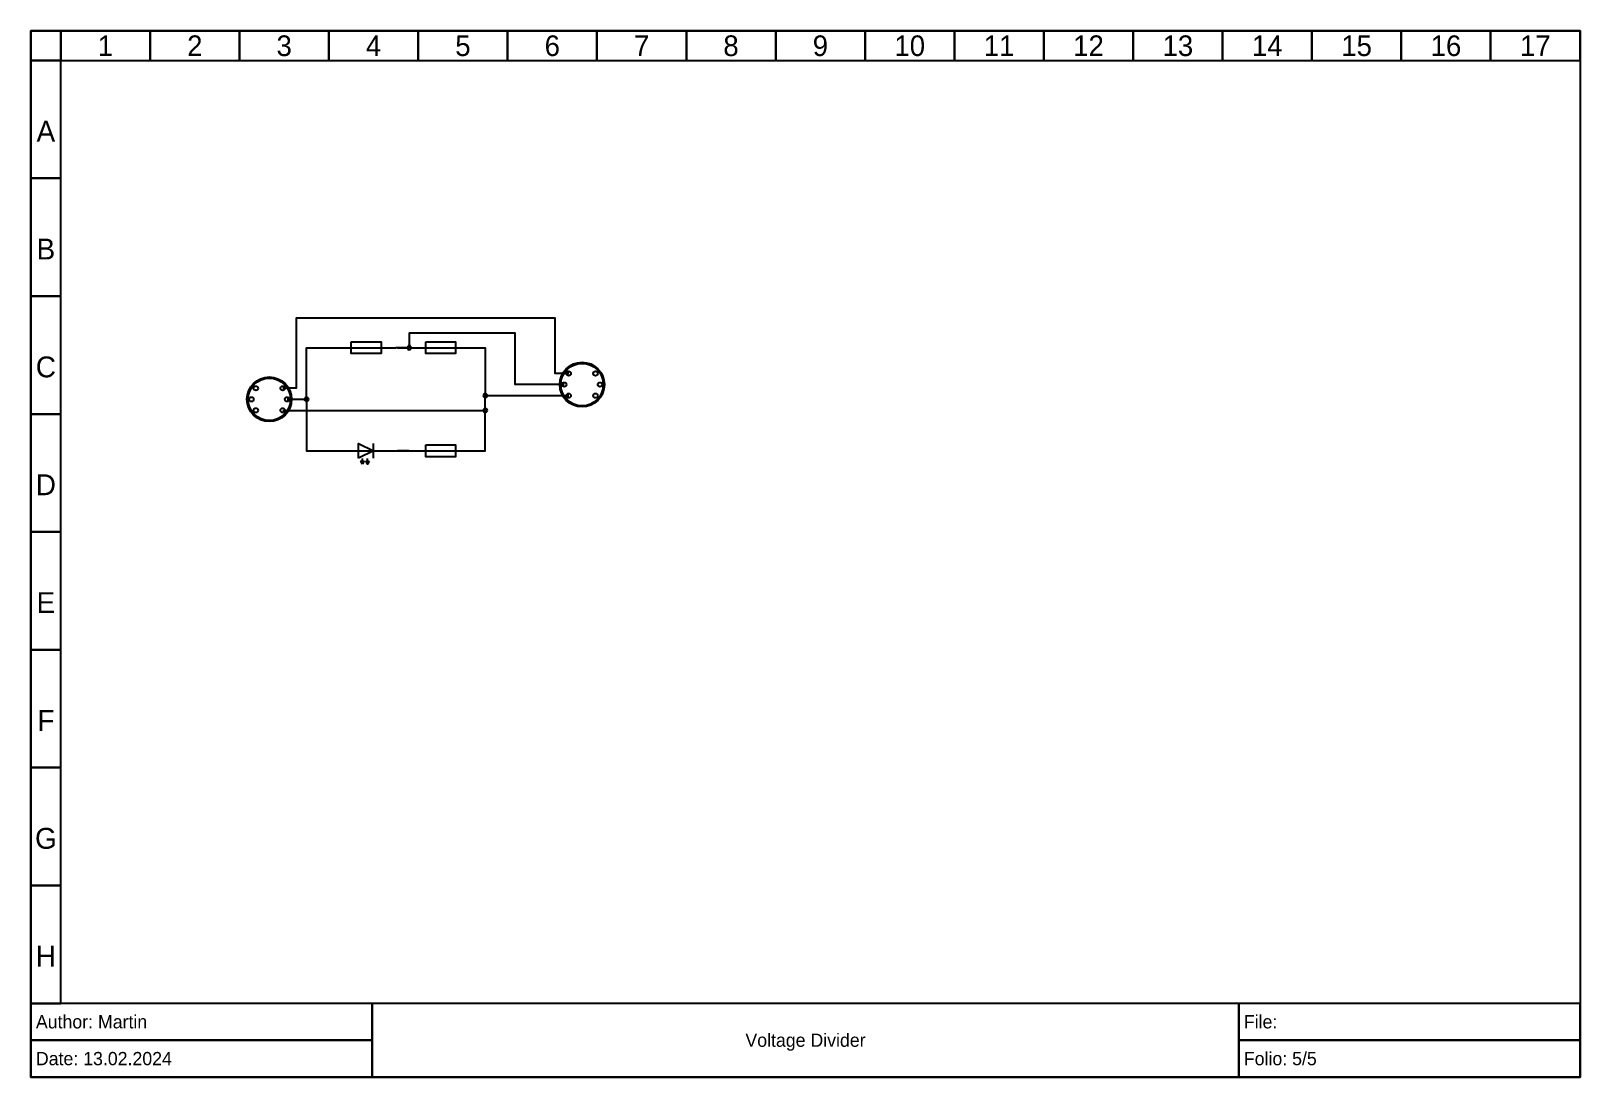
# Model space of a CAD drawing. Extents: x 19 to 4019, y -19 to 2681.
import ezdxf
from ezdxf.enums import TextEntityAlignment as Align

# ---------------------------------------------------------------- set-up
doc = ezdxf.new("R2010")
doc.units = 0

msp = doc.modelspace()

# ---------------------------------------------------------------- linework, layer by layer
at = {"color": 0}
for p, q in [((807.692, 1863.38), (961.538, 1863.38)), ((1000, 1863.38), (1153.85, 1863.38)), ((903.846, 1578.17), (903.846, 1616.2)), ((807.692, 1597.18), (961.538, 1597.18)), ((875, 1570.56), (875, 1577.22)), ((888.462, 1570.56), (888.462, 1577.22)), ((1000, 1597.18), (1153.85, 1597.18))]:
    msp.add_line(p, q, dxfattribs=at)
for points in [[(19.2308, 2680.99, 0), (4019.23, 2680.99, 0), (4019.23, -19.0141, 0), (19.2308, -19.0141, 0), (19.2308, 2680.99, 0)], [(19.2308, 2604.93, 0), (96.1538, 2604.93, 0), (96.1538, 2680.99, 0), (19.2308, 2680.99, 0), (19.2308, 2604.93, 0)], [(96.1538, 2604.93, 0), (326.923, 2604.93, 0), (326.923, 2680.99, 0), (96.1538, 2680.99, 0), (96.1538, 2604.93, 0)], [(326.923, 2604.93, 0), (557.692, 2604.93, 0), (557.692, 2680.99, 0), (326.923, 2680.99, 0), (326.923, 2604.93, 0)], [(557.692, 2604.93, 0), (788.462, 2604.93, 0), (788.462, 2680.99, 0), (557.692, 2680.99, 0), (557.692, 2604.93, 0)], [(788.462, 2604.93, 0), (1019.23, 2604.93, 0), (1019.23, 2680.99, 0), (788.462, 2680.99, 0), (788.462, 2604.93, 0)], [(1019.23, 2604.93, 0), (1250, 2604.93, 0), (1250, 2680.99, 0), (1019.23, 2680.99, 0), (1019.23, 2604.93, 0)], [(1250, 2604.93, 0), (1480.77, 2604.93, 0), (1480.77, 2680.99, 0), (1250, 2680.99, 0), (1250, 2604.93, 0)], [(1480.77, 2604.93, 0), (1711.54, 2604.93, 0), (1711.54, 2680.99, 0), (1480.77, 2680.99, 0), (1480.77, 2604.93, 0)], [(1711.54, 2604.93, 0), (1942.31, 2604.93, 0), (1942.31, 2680.99, 0), (1711.54, 2680.99, 0), (1711.54, 2604.93, 0)], [(1942.31, 2604.93, 0), (2173.08, 2604.93, 0), (2173.08, 2680.99, 0), (1942.31, 2680.99, 0), (1942.31, 2604.93, 0)], [(2173.08, 2604.93, 0), (2403.85, 2604.93, 0), (2403.85, 2680.99, 0), (2173.08, 2680.99, 0), (2173.08, 2604.93, 0)], [(2403.85, 2604.93, 0), (2634.62, 2604.93, 0), (2634.62, 2680.99, 0), (2403.85, 2680.99, 0), (2403.85, 2604.93, 0)], [(2634.62, 2604.93, 0), (2865.38, 2604.93, 0), (2865.38, 2680.99, 0), (2634.62, 2680.99, 0), (2634.62, 2604.93, 0)], [(2865.38, 2604.93, 0), (3096.15, 2604.93, 0), (3096.15, 2680.99, 0), (2865.38, 2680.99, 0), (2865.38, 2604.93, 0)], [(3096.15, 2604.93, 0), (3326.92, 2604.93, 0), (3326.92, 2680.99, 0), (3096.15, 2680.99, 0), (3096.15, 2604.93, 0)], [(3326.92, 2604.93, 0), (3557.69, 2604.93, 0), (3557.69, 2680.99, 0), (3326.92, 2680.99, 0), (3326.92, 2604.93, 0)], [(3557.69, 2604.93, 0), (3788.46, 2604.93, 0), (3788.46, 2680.99, 0), (3557.69, 2680.99, 0), (3557.69, 2604.93, 0)], [(3788.46, 2604.93, 0), (4019.23, 2604.93, 0), (4019.23, 2680.99, 0), (3788.46, 2680.99, 0), (3788.46, 2604.93, 0)], [(19.2308, 2300.7, 0), (96.1538, 2300.7, 0), (96.1538, 2604.93, 0), (19.2308, 2604.93, 0), (19.2308, 2300.7, 0)], [(19.2308, 1996.48, 0), (96.1538, 1996.48, 0), (96.1538, 2300.7, 0), (19.2308, 2300.7, 0), (19.2308, 1996.48, 0)], [(19.2308, 1692.25, 0), (96.1538, 1692.25, 0), (96.1538, 1996.48, 0), (19.2308, 1996.48, 0), (19.2308, 1692.25, 0)], [(1407.69, 1796.83, 0), (1373.08, 1796.83, 0), (1373.08, 1939.44, 0), (1038.46, 1939.44, 0), (1038.46, 1939.44, 0), (703.846, 1939.44, 0), (703.846, 1758.8, 0), (669.231, 1758.8, 0)], [(1396.15, 1768.31, 0), (1361.54, 1768.31, 0), (1269.23, 1768.31, 0), (1269.23, 1901.41, 0), (996.154, 1901.41, 0), (996.154, 1863.38, 0), (961.538, 1863.38, 0)], [(680.769, 1730.28, 0), (715.385, 1730.28, 0), (730.769, 1730.28, 0), (730.769, 1863.38, 0), (773.077, 1863.38, 0), (807.692, 1863.38, 0)], [(846.154, 1878.59, 0), (923.077, 1878.59, 0), (923.077, 1848.17, 0), (846.154, 1848.17, 0), (846.154, 1878.59, 0)], [(1000, 1863.38, 0), (965.385, 1863.38, 0), (965.385, 1863.38, 0), (996.154, 1863.38, 0), (996.154, 1863.38, 0), (961.538, 1863.38, 0)], [(1038.46, 1878.59, 0), (1115.38, 1878.59, 0), (1115.38, 1848.17, 0), (1038.46, 1848.17, 0), (1038.46, 1878.59, 0)], [(1153.85, 1863.38, 0), (1188.46, 1863.38, 0), (1192.31, 1863.38, 0), (1192.31, 1739.79, 0), (1373.08, 1739.79, 0), (1407.69, 1739.79, 0)], [(669.231, 1701.76, 0), (703.846, 1701.76, 0), (1192.31, 1701.76, 0), (1192.31, 1739.79, 0), (1373.08, 1739.79, 0), (1407.69, 1739.79, 0)], [(680.769, 1730.28, 0), (715.385, 1730.28, 0), (730.769, 1730.28, 0), (730.769, 1597.18, 0), (773.077, 1597.18, 0), (807.692, 1597.18, 0)], [(1153.85, 1597.18, 0), (1188.46, 1597.18, 0), (1192.31, 1597.18, 0), (1192.31, 1739.79, 0), (1373.08, 1739.79, 0), (1407.69, 1739.79, 0)], [(19.2308, 1388.03, 0), (96.1538, 1388.03, 0), (96.1538, 1692.25, 0), (19.2308, 1692.25, 0), (19.2308, 1388.03, 0)], [(865.385, 1578.17, 0), (865.385, 1616.2, 0), (903.846, 1597.18, 0), (865.385, 1578.17, 0)], [(1038.46, 1612.39, 0), (1115.38, 1612.39, 0), (1115.38, 1581.97, 0), (1038.46, 1581.97, 0), (1038.46, 1612.39, 0)], [(875, 1562.96, 0), (871.154, 1570.56, 0), (878.846, 1570.56, 0), (875, 1562.96, 0)], [(892.308, 1570.56, 0), (888.462, 1562.96, 0), (884.615, 1570.56, 0), (892.308, 1570.56, 0)], [(961.538, 1597.18, 0), (996.154, 1597.18, 0), (996.154, 1597.18, 0), (965.385, 1597.18, 0), (965.385, 1597.18, 0), (1000, 1597.18, 0)], [(19.2308, 1083.8, 0), (96.1538, 1083.8, 0), (96.1538, 1388.03, 0), (19.2308, 1388.03, 0), (19.2308, 1083.8, 0)], [(19.2308, 779.577, 0), (96.1538, 779.577, 0), (96.1538, 1083.8, 0), (19.2308, 1083.8, 0), (19.2308, 779.577, 0)], [(19.2308, 475.352, 0), (96.1538, 475.352, 0), (96.1538, 779.577, 0), (19.2308, 779.577, 0), (19.2308, 475.352, 0)], [(19.2308, 171.127, 0), (96.1538, 171.127, 0), (96.1538, 475.352, 0), (19.2308, 475.352, 0), (19.2308, 171.127, 0)], [(19.2308, -19.0141, 0), (4019.23, -19.0141, 0), (4019.23, 171.127, 0), (19.2308, 171.127, 0), (19.2308, -19.0141, 0)], [(19.2308, 76.0563, 0), (900, 76.0563, 0), (900, 171.127, 0), (19.2308, 171.127, 0), (19.2308, 76.0563, 0)], [(900, -19.0141, 0), (3138.46, -19.0141, 0), (3138.46, 171.127, 0), (900, 171.127, 0), (900, -19.0141, 0)], [(3138.46, 76.0563, 0), (4019.23, 76.0563, 0), (4019.23, 171.127, 0), (3138.46, 171.127, 0), (3138.46, 76.0563, 0)], [(19.2308, -19.0141, 0), (900, -19.0141, 0), (900, 76.0563, 0), (19.2308, 76.0563, 0), (19.2308, -19.0141, 0)], [(3138.46, -19.0141, 0), (4019.23, -19.0141, 0), (4019.23, 76.0563, 0), (3138.46, 76.0563, 0), (3138.46, -19.0141, 0)]]:
    msp.add_polyline3d(points, dxfattribs=at)
for centre, radius in [((1442.31, 1768.31), 57.6923), ((1442.31, 1768.31), 54.8077), ((1407.69, 1796.83), 5.7692), ((1476.92, 1796.83), 5.7692), ((634.615, 1730.28), 57.6923), ((634.615, 1730.28), 54.8077), ((600, 1758.8), 5.7692), ((669.231, 1758.8), 5.7692), ((1396.15, 1768.31), 5.7692), ((1488.46, 1768.31), 5.7692), ((588.462, 1730.28), 5.7692), ((680.769, 1730.28), 5.7692), ((1407.69, 1739.79), 5.7692), ((1476.92, 1739.79), 5.7692), ((600, 1701.76), 5.7692), ((669.231, 1701.76), 5.7692)]:
    msp.add_circle(centre, radius, dxfattribs=at)
for centre, radius, start, end in [((999.858, 1867.2), 10.2138, 201.947, 248.748), ((999.858, 1867.2), 10.2138, 201.947, 248.748), ((999.858, 1867.2), 10.2138, 201.947, 248.748), ((999.858, 1867.2), 10.2138, 201.947, 248.748), ((999.858, 1867.2), 10.2138, 201.947, 248.748), ((999.861, 1859.57), 10.2136, 111.298, 158.1), ((999.861, 1859.57), 10.2136, 111.298, 158.1), ((999.861, 1859.57), 10.2136, 111.298, 158.1), ((999.861, 1859.57), 10.2136, 111.298, 158.1), ((999.861, 1859.57), 10.2136, 111.298, 158.1), ((992.448, 1859.57), 10.2137, 21.9239, 68.7253), ((992.448, 1859.57), 10.2137, 21.9239, 68.7253), ((992.448, 1859.57), 10.2137, 21.9239, 68.7253), ((992.448, 1859.57), 10.2137, 21.9239, 68.7253), ((992.448, 1859.57), 10.2137, 21.9239, 68.7253), ((992.445, 1867.19), 10.2134, 291.321, 338.123), ((992.445, 1867.19), 10.2134, 291.321, 338.123), ((992.445, 1867.19), 10.2134, 291.321, 338.123), ((992.445, 1867.19), 10.2134, 291.321, 338.123), ((992.445, 1867.19), 10.2134, 291.321, 338.123), ((734.473, 1734.1), 10.2138, 201.947, 248.748), ((734.473, 1734.1), 10.2138, 201.947, 248.748), ((734.473, 1734.1), 10.2138, 201.947, 248.748), ((734.473, 1734.1), 10.2138, 201.947, 248.748), ((734.473, 1734.1), 10.2138, 201.947, 248.748), ((734.473, 1734.1), 10.2138, 201.947, 248.748), ((734.473, 1734.1), 10.2138, 201.947, 248.748), ((734.473, 1734.1), 10.2138, 201.947, 248.748), ((734.476, 1726.47), 10.2136, 111.298, 158.1), ((734.476, 1726.47), 10.2136, 111.298, 158.1), ((734.476, 1726.47), 10.2136, 111.298, 158.1), ((734.476, 1726.47), 10.2136, 111.298, 158.1), ((734.476, 1726.47), 10.2136, 111.298, 158.1), ((734.476, 1726.47), 10.2136, 111.298, 158.1), ((734.476, 1726.47), 10.2136, 111.298, 158.1), ((734.476, 1726.47), 10.2136, 111.298, 158.1), ((727.064, 1726.47), 10.2137, 21.9239, 68.7253), ((727.064, 1726.47), 10.2137, 21.9239, 68.7253), ((727.064, 1726.47), 10.2137, 21.9239, 68.7253), ((727.064, 1726.47), 10.2137, 21.9239, 68.7253), ((727.064, 1726.47), 10.2137, 21.9239, 68.7253), ((727.064, 1726.47), 10.2137, 21.9239, 68.7253), ((727.064, 1726.47), 10.2137, 21.9239, 68.7253), ((727.064, 1726.47), 10.2137, 21.9239, 68.7253), ((727.061, 1734.09), 10.2134, 291.321, 338.123), ((727.061, 1734.09), 10.2134, 291.321, 338.123), ((727.061, 1734.09), 10.2134, 291.321, 338.123), ((727.061, 1734.09), 10.2134, 291.321, 338.123), ((727.061, 1734.09), 10.2134, 291.321, 338.123), ((727.061, 1734.09), 10.2134, 291.321, 338.123), ((727.061, 1734.09), 10.2134, 291.321, 338.123), ((727.061, 1734.09), 10.2134, 291.321, 338.123), ((1196.01, 1735.98), 10.2136, 111.298, 158.1), ((1196.01, 1735.98), 10.2136, 111.298, 158.1), ((1196.01, 1735.98), 10.2136, 111.298, 158.1), ((1196.01, 1735.98), 10.2136, 111.298, 158.1), ((1196.01, 1735.98), 10.2136, 111.298, 158.1), ((1196.01, 1735.98), 10.2136, 111.298, 158.1), ((1196.01, 1735.98), 10.2136, 111.298, 158.1), ((1196.01, 1735.98), 10.2136, 111.298, 158.1), ((1196.01, 1735.98), 10.2136, 111.298, 158.1), ((1196.01, 1735.98), 10.2136, 111.298, 158.1), ((1196.01, 1735.98), 10.2136, 111.298, 158.1), ((1196.01, 1735.98), 10.2136, 111.298, 158.1), ((1196.01, 1735.98), 10.2136, 111.298, 158.1), ((1196.01, 1735.98), 10.2136, 111.298, 158.1), ((1196.01, 1735.98), 10.2136, 111.298, 158.1), ((1196.01, 1735.98), 10.2136, 111.298, 158.1), ((1196.01, 1743.6), 10.2138, 201.947, 248.748), ((1196.01, 1743.6), 10.2138, 201.947, 248.748), ((1196.01, 1743.6), 10.2138, 201.947, 248.748), ((1196.01, 1743.6), 10.2138, 201.947, 248.748), ((1196.01, 1743.6), 10.2138, 201.947, 248.748), ((1196.01, 1743.6), 10.2138, 201.947, 248.748), ((1196.01, 1743.6), 10.2138, 201.947, 248.748), ((1196.01, 1743.6), 10.2138, 201.947, 248.748), ((1196.01, 1743.6), 10.2138, 201.947, 248.748), ((1196.01, 1743.6), 10.2138, 201.947, 248.748), ((1196.01, 1743.6), 10.2138, 201.947, 248.748), ((1196.01, 1743.6), 10.2138, 201.947, 248.748), ((1196.01, 1743.6), 10.2138, 201.947, 248.748), ((1196.01, 1743.6), 10.2138, 201.947, 248.748), ((1196.01, 1743.6), 10.2138, 201.947, 248.748), ((1196.01, 1743.6), 10.2138, 201.947, 248.748), ((1188.6, 1735.97), 10.2137, 21.9239, 68.7253), ((1188.6, 1735.97), 10.2137, 21.9239, 68.7253), ((1188.6, 1735.97), 10.2137, 21.9239, 68.7253), ((1188.6, 1735.97), 10.2137, 21.9239, 68.7253), ((1188.6, 1735.97), 10.2137, 21.9239, 68.7253), ((1188.6, 1735.97), 10.2137, 21.9239, 68.7253), ((1188.6, 1735.97), 10.2137, 21.9239, 68.7253), ((1188.6, 1735.97), 10.2137, 21.9239, 68.7253), ((1188.6, 1735.97), 10.2137, 21.9239, 68.7253), ((1188.6, 1735.97), 10.2137, 21.9239, 68.7253), ((1188.6, 1735.97), 10.2137, 21.9239, 68.7253), ((1188.6, 1735.97), 10.2137, 21.9239, 68.7253), ((1188.6, 1735.97), 10.2137, 21.9239, 68.7253), ((1188.6, 1735.97), 10.2137, 21.9239, 68.7253), ((1188.6, 1735.97), 10.2137, 21.9239, 68.7253), ((1188.6, 1735.97), 10.2137, 21.9239, 68.7253), ((1188.6, 1743.6), 10.2134, 291.321, 338.123), ((1188.6, 1743.6), 10.2134, 291.321, 338.123), ((1188.6, 1743.6), 10.2134, 291.321, 338.123), ((1188.6, 1743.6), 10.2134, 291.321, 338.123), ((1188.6, 1743.6), 10.2134, 291.321, 338.123), ((1188.6, 1743.6), 10.2134, 291.321, 338.123), ((1188.6, 1743.6), 10.2134, 291.321, 338.123), ((1188.6, 1743.6), 10.2134, 291.321, 338.123), ((1188.6, 1743.6), 10.2134, 291.321, 338.123), ((1188.6, 1743.6), 10.2134, 291.321, 338.123), ((1188.6, 1743.6), 10.2134, 291.321, 338.123), ((1188.6, 1743.6), 10.2134, 291.321, 338.123), ((1188.6, 1743.6), 10.2134, 291.321, 338.123), ((1188.6, 1743.6), 10.2134, 291.321, 338.123), ((1188.6, 1743.6), 10.2134, 291.321, 338.123), ((1188.6, 1743.6), 10.2134, 291.321, 338.123), ((1196.01, 1697.95), 10.2136, 111.298, 158.1), ((1196.01, 1697.95), 10.2136, 111.298, 158.1), ((1196.01, 1697.95), 10.2136, 111.298, 158.1), ((1196.01, 1697.95), 10.2136, 111.298, 158.1), ((1196.01, 1697.95), 10.2136, 111.298, 158.1), ((1196.01, 1697.95), 10.2136, 111.298, 158.1), ((1196.01, 1697.95), 10.2136, 111.298, 158.1), ((1196.01, 1697.95), 10.2136, 111.298, 158.1), ((1196.01, 1705.58), 10.2138, 201.947, 248.748), ((1196.01, 1705.58), 10.2138, 201.947, 248.748), ((1196.01, 1705.58), 10.2138, 201.947, 248.748), ((1196.01, 1705.58), 10.2138, 201.947, 248.748), ((1196.01, 1705.58), 10.2138, 201.947, 248.748), ((1196.01, 1705.58), 10.2138, 201.947, 248.748), ((1196.01, 1705.58), 10.2138, 201.947, 248.748), ((1196.01, 1705.58), 10.2138, 201.947, 248.748), ((1188.6, 1697.95), 10.2137, 21.9239, 68.7253), ((1188.6, 1697.95), 10.2137, 21.9239, 68.7253), ((1188.6, 1697.95), 10.2137, 21.9239, 68.7253), ((1188.6, 1697.95), 10.2137, 21.9239, 68.7253), ((1188.6, 1697.95), 10.2137, 21.9239, 68.7253), ((1188.6, 1697.95), 10.2137, 21.9239, 68.7253), ((1188.6, 1697.95), 10.2137, 21.9239, 68.7253), ((1188.6, 1697.95), 10.2137, 21.9239, 68.7253), ((1188.6, 1705.57), 10.2134, 291.321, 338.123), ((1188.6, 1705.57), 10.2134, 291.321, 338.123), ((1188.6, 1705.57), 10.2134, 291.321, 338.123), ((1188.6, 1705.57), 10.2134, 291.321, 338.123), ((1188.6, 1705.57), 10.2134, 291.321, 338.123), ((1188.6, 1705.57), 10.2134, 291.321, 338.123), ((1188.6, 1705.57), 10.2134, 291.321, 338.123), ((1188.6, 1705.57), 10.2134, 291.321, 338.123)]:
    msp.add_arc(centre, radius, start, end, dxfattribs=at)

# ---------------------------------------------------------------- texts
for s, height, p in [('1', 53.2394, (211.538, 2642.96)), ('2', 53.2394, (442.308, 2642.96)), ('3', 53.2394, (673.077, 2642.96)), ('4', 53.2394, (903.846, 2642.96)), ('5', 53.2394, (1134.62, 2642.96)), ('6', 53.2394, (1365.38, 2642.96)), ('7', 53.2394, (1596.15, 2642.96)), ('8', 53.2394, (1826.92, 2642.96)), ('9', 53.2394, (2057.69, 2642.96)), ('10', 53.2394, (2288.46, 2642.96)), ('11', 53.2394, (2519.23, 2642.96)), ('12', 53.2394, (2750, 2642.96)), ('13', 53.2394, (2980.77, 2642.96)), ('14', 53.2394, (3211.54, 2642.96)), ('15', 53.2394, (3442.31, 2642.96)), ('16', 53.2394, (3673.08, 2642.96)), ('17', 53.2394, (3903.85, 2642.96)), ('A', 53.8462, (57.6923, 2422.39)), ('B', 53.8462, (57.6923, 2118.17)), ('C', 53.8462, (57.6923, 1813.94)), ('D', 53.8462, (57.6923, 1509.72)), ('E', 53.8462, (57.6923, 1205.49)), ('F', 53.8462, (57.6923, 901.268)), ('G', 53.8462, (57.6923, 597.042)), ('H', 53.8462, (57.6923, 292.817)), (' Voltage Divider ', 34.2254, (2019.23, 76.0563))]:
    msp.add_text(s, height=height, dxfattribs=at).set_placement(p, align=Align.MIDDLE_CENTER)
for s, p in [(' Author: Martin', (19.2308, 123.592)), (' File: ', (3138.46, 123.592)), (' Date: 13.02.2024', (19.2308, 28.5211)), (' Folio: 5/5', (3138.46, 28.5211))]:
    msp.add_text(s, height=34.2254, dxfattribs=at).set_placement(p, align=Align.MIDDLE_LEFT)

doc.saveas('drawing.dxf')
